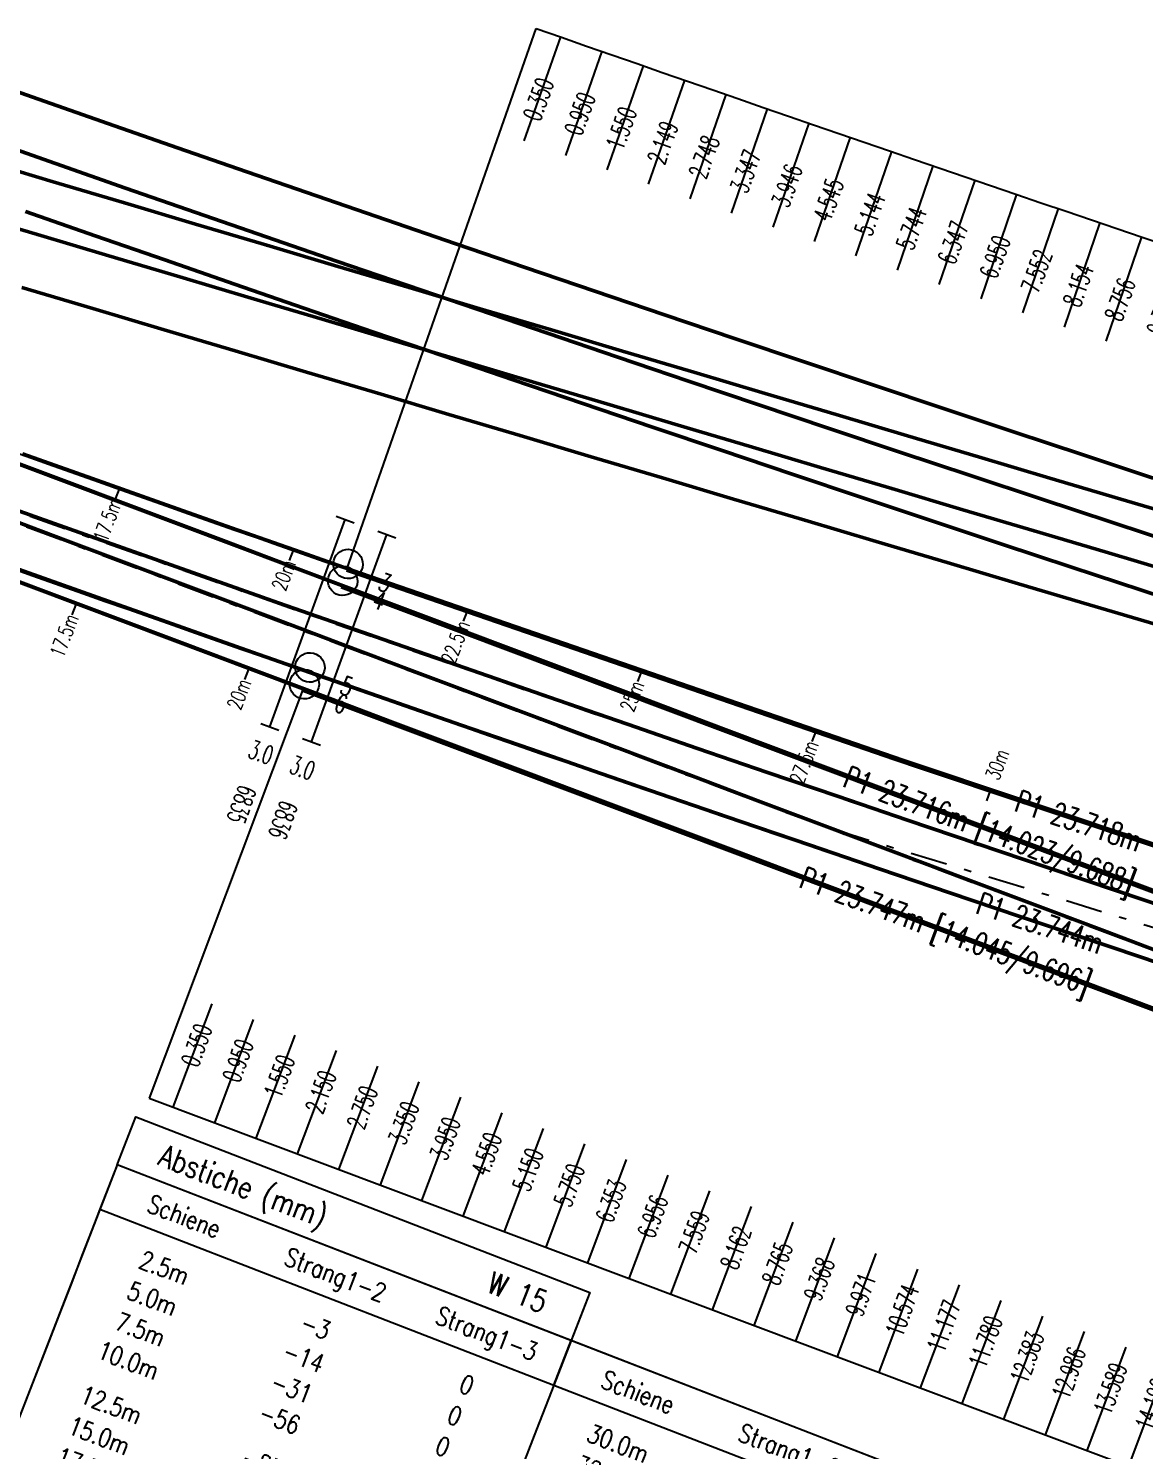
# Model space of a CAD drawing. Header units: millimetres. Extents: x 2688706 to 2690835, y 1254387 to 1255241.
# Drawn here: x 2689237.58 to 2689252.71, y 1254925.65 to 1254944.93 of the extents above; entities that cross this region are included whole.
import ezdxf
from ezdxf.enums import TextEntityAlignment as Align

# ---------------------------------------------------------------- set-up
doc = ezdxf.new("R2010")
doc.units = ezdxf.units.MM
doc.linetypes.add('STRICHLINIE', pattern=[0.75, 0.5, -0.25])
doc.linetypes.add('STRICHPUNKT', pattern=[1, 0.5, -0.25, 0, -0.25])
for name, color, linetype in [('A-HS-0015-_____', 1, 'STRICHPUNKT'), ('A-N1-0015-_____', 1, 'STRICHPUNKT'), ('A-SP-0015-_____', 1, 'STRICHPUNKT'), ('BS-TR-B-Gleisstrang-LinieGeometrie', 7, 'Continuous'), ('BS-TR-N-Gleisstrang-LinieGeometrie', 7, 'Continuous'), ('D-TB-0015-_____', 7, 'Continuous'), ('L-HS-0015-_____', 4, 'Continuous'), ('L-N1-0015-_____', 3, 'Continuous'), ('L-ST-0015-_____', 7, 'Continuous'), ('S-OF-0015-_____', 7, 'STRICHLINIE'), ('S-ON-0015-_____', 7, 'Continuous'), ('T-DD-0015-_____', 7, 'Continuous'), ('T-MK-0015-_____', 1, 'Continuous'), ('T-SS-0015-_____', 7, 'Continuous'), ('T-ST', 7, 'Continuous')]:
    doc.layers.add(name, color=color, linetype=linetype)
doc.layers.add('T-LL-0015-_____', color=2, linetype='Continuous', lineweight=0)
doc.layers.get('S-OF-0015-_____').off()
doc.styles.add('R6', font='simplex.shx', dxfattribs={"width": 0.6})
doc.styles.add('R7', font='simplex.shx', dxfattribs={"width": 0.7})
doc.styles.add('R8', font='simplex.shx', dxfattribs={"width": 0.8})
doc.styles.get("Standard").update_dxf_attribs({"font": 'arial.ttf'})

# ---------------------------------------------------------------- blocks, each defined once
blk = doc.blocks.new('WeiVlpSchwelleR')
at = {"color": 7}
for p, q in [((-0.4999999999999886, -0.1300000000000048), (-0.4999999999999886, 0.1299999999999719)), ((0.5000000000000153, -0.1300000000000075), (0.5000000000000082, 0.1299999999999692))]:
    blk.add_line(p, q, dxfattribs=at)
at = {"color": 0, "linetype": 'ByBlock', "lineweight": -2}
blk.add_line((0.5000000000000118, -1.201402631621339e-14), (-0.4999999999999868, 4.853087807381139e-15), dxfattribs=at)
at = {"style": 'R6', "width": 0.6}
blk.add_attdef('LAENGE', text='', height=0.25, rotation=90, dxfattribs=at).set_placement((1.229737067022978, 0.007106245459260857, 6e-06), align=Align.MIDDLE)
at = {"style": 'R6', "width": 0.6, "flags": 1}
for tag, p in [('WVP-SKML', (-3, -5.426215032855453e-14, 2e-06)), ('WVP-SKMR', (5, -5.426215032855453e-14, 2e-06))]:
    blk.add_attdef(tag, text='', height=0.25, rotation=180, dxfattribs=at).set_placement(p, align=Align.MIDDLE_CENTER)
for tag, rotation, p in [('VERKLINKS', 180, (-0.8611075787620777, -8.73603956063954e-05, 2e-06)), ('VERKRECHTS', 179.9999999999973, (0.8750000000000082, -5.459328261269093e-14, 2e-06))]:
    blk.add_attdef(tag, text='', height=0.25, rotation=rotation, dxfattribs=at).set_placement(p, align=Align.MIDDLE)
at = {"color": 1, "extrusion": (-1, 1.836970198721029e-16, 1.224646799147353e-16), "style": 'R6', "width": 0.6, "flags": 8}
blk.add_attdef('WVP-ANL', text='', height=0.25, rotation=270, dxfattribs=at).set_placement((1.829950611378862e-14, -6.12323399573665e-17, 0.4999999999999904), align=Align.MIDDLE)
at = {"style": 'R6', "width": 0.6, "flags": 1}
blk.add_attdef('VERSCHIEBUNG', text='', height=0.25, rotation=179.9999999999999, dxfattribs=at).set_placement((1.75503510535756, -5.395683899678261e-14, 2.000000000057511e-06), align=Align.MIDDLE_LEFT)
at = {"color": 1, "extrusion": (1, -1.83697019872103e-16, 3.374459510989179e-32), "style": 'R6', "width": 0.6, "flags": 8}
blk.add_attdef('WVP-ANR', text='', height=0.25, rotation=270, dxfattribs=at).set_placement((-1.90594986648479e-14, -7.137320858570557e-15, 0.5000000000000118), align=Align.MIDDLE)
at = {"style": 'R6', "width": 0.6}
blk.add_attdef('BEZEICHNUNG', text='', height=0.25, rotation=180, dxfattribs=at).set_placement((3.371428571428583, -5.426215032855453e-14, 2.000000000057511e-06), align=Align.MIDDLE_LEFT)
blk = doc.blocks.new('WeiVlpAbstMarkeL')
blk.add_line((0, 0), (-0.1500000000000004, -1.110223024625157e-16))
at = {"style": 'R7', "width": 0.7}
blk.add_attdef('ATTR', text='', height=0.2, dxfattribs=at).set_placement((-0.1500000000000004, -1.110223024625157e-16), align=Align.MIDDLE_RIGHT)
blk = doc.blocks.new('WeiVlpPfHoeTitel')
blk.add_lwpolyline([(-4.28612223837832e-17, -0.7), (0, 0), (6.6, 0), (6.6, -0.7)])
at = {"style": 'R8', "width": 0.8}
blk.add_attdef('ATTR1', (0.5, -0.5), '', height=0.3, dxfattribs=at)
blk.add_attdef('ATTR2', text='', height=0.3, dxfattribs=at).set_placement((6.1, -0.5000000000000011), align=Align.RIGHT)
blk = doc.blocks.new('WeiVlpAbstSub')
blk.add_lwpolyline([(6.6, 1.110223024625157e-16), (-3.979970649922726e-17, 1.110223024625157e-16), (-3.979970649922726e-17, -0.6499999999999999), (6.6, -0.6499999999999999)], close=True)
at = {"style": 'R8', "width": 0.8}
for tag, p in [('ATTR1', (1.1, -0.45)), ('ATTR2', (3.3, -0.45)), ('ATTR3', (5.5, -0.45))]:
    blk.add_attdef(tag, text='', height=0.25, dxfattribs=at).set_placement(p, align=Align.CENTER)
blk = doc.blocks.new('WeiVlpAbstLeer')
for points in [[(0, 0), (0, -0.2)], [(6.6, 1.110223024625157e-16), (6.6, -0.1999999999999999)]]:
    blk.add_lwpolyline(points)
blk.add_attdef('ATTR1', text='', height=0.1).set_placement((1.1, -0.15), align=Align.CENTER)
blk = doc.blocks.new('WeiVlpAbstZeile')
for points in [[(0, 0), (0, -0.45)], [(6.6, 1.110223024625157e-16), (6.6, -0.4499999999999999)]]:
    blk.add_lwpolyline(points)
at = {"style": 'R8', "width": 0.8}
for tag, p in [('ATTR1', (1.1, -0.35)), ('ATTR2', (3.3, -0.35)), ('ATTR3', (5.5, -0.35))]:
    blk.add_attdef(tag, text='', height=0.25, dxfattribs=at).set_placement(p, align=Align.CENTER)
blk = doc.blocks.new('st_Norm_a')
at = {"color": 0, "linetype": 'ByBlock', "lineweight": -2}
blk.add_circle((0, 0, 1), 0.2, dxfattribs=at)
at = {"layer": 'T-ST', "color": 0, "linetype": 'ByBlock', "lineweight": -2, "style": 'R7', "width": 0.7}
blk.add_attdef('WVP-STNR', text='', height=0.25, dxfattribs=at).set_placement((0.55, 0), align=Align.MIDDLE)
blk = doc.blocks.new('Weiche-15')
at = {"layer": 'A-HS-0015-_____', "flags": 128}
blk.add_lwpolyline([(363.71917, 8.97565, 0.01560596673952086), (419.83895, 11.29781)], format="xyb", dxfattribs=at)
at = {"layer": 'A-N1-0015-_____', "flags": 128}
blk.add_lwpolyline([(363.71917, 8.97565), (419.91145, 9.54578)], dxfattribs=at)
at = {"layer": 'A-SP-0015-_____', "flags": 128}
blk.add_lwpolyline([(419.83895, 11.29781), (391.81536, 9.25952), (419.91145, 9.54578)], dxfattribs=at)
at = {"layer": 'D-TB-0015-_____', "flags": 128}
blk.add_lwpolyline([(384.5, 1.497903599553569), (384.5, -5.352096400446432), (404.3000000000001, -5.352096400446432), (404.3000000000001, 1.497903599553569)], close=True, dxfattribs=at)
at = {"layer": 'L-HS-0015-_____', "lineweight": 70, "const_width": 0.07, "flags": 128}
blk.add_lwpolyline([(384.4782108594515, 10.17622016284655, 0.006596177779776079), (408.1780549742923, 11.27756294934822, 0.006596177779776079)], format="xyb", dxfattribs=at)
at = {"layer": 'L-HS-0015-_____', "flags": 128}
for points in [[(363.7115608967246, 9.725611400038247, 0.005774876275537179), (384.4782108594515, 10.17622016284655, 0.005774876275537179)], [(384.5046722119044, 8.676271197189786, 0.006592517493777799), (408.2309136459506, 9.778048667010362, 0.006592517493777799)], [(363.7267791032755, 8.2256885999617, 0.005768378771686435), (384.5046722119044, 8.676271197189786, 0.005768378771686435)]]:
    blk.add_lwpolyline(points, format="xyb", dxfattribs=at)
at = {"layer": 'L-N1-0015-_____', "lineweight": 70, "const_width": 0.07, "flags": 128}
for points in [[(384.4932508066586, 9.936463582372749), (408.2164423991112, 10.17716040447367)], [(384.515709145988, 8.436614241086318), (408.2696587435469, 8.677623135618738)]]:
    blk.add_lwpolyline(points, dxfattribs=at)
at = {"layer": 'L-N1-0015-_____', "flags": 128}
for points in [[(363.7115608499045, 9.725611399563219), (384.4932508066586, 9.936463582372749)], [(363.7267791500956, 8.225688600436781), (384.515709145988, 8.436614241086318)]]:
    blk.add_lwpolyline(points, dxfattribs=at)
at = {"layer": 'T-MK-0015-_____'}
for p, q in [((389.3152641576913, 18.14977931230616), (389.3736972302302, 16.65091788574476)), ((389.909607535009, 18.1731483575089), (389.9690406735247, 16.67432625263916)), ((390.5069067717748, 18.19703378249872), (390.5673449499148, 16.69825186820195)), ((391.1041898575961, 18.22131972822453), (391.1656330481841, 16.72257867843295)), ((391.7004660503468, 18.24596491302536), (391.7629125591444, 16.74726533220905)), ((392.2967256107676, 18.27100926931411), (392.3601754097884, 16.77235182913499)), ((392.892968271637, 18.29645278586693), (392.9574213324451, 16.79783815796806)), ((384.4782108594515, 10.17622016284655), (384.2191548559298, 17.96570395103799)), ((384.5659274365931, 17.97730417687004), (384.6163690849011, 16.4781525367362)), ((385.1603869509469, 17.99750438056918), (385.2118288606484, 16.49838673010733)), ((385.75483285488, 18.01810121848475), (385.8072750030738, 16.51901822508751)), ((386.3482741801055, 18.03905936254539), (386.401714876447, 16.54001163416095)), ((386.941701413166, 18.06041280137809), (386.9961406339432, 16.56140100314528)), ((387.5351142907533, 18.08216152550828), (387.5905520118112, 16.58318632254997)), ((388.1285125495658, 18.10430552528597), (388.1849487463062, 16.6053675827088)), ((388.7218959263079, 18.12684479088556), (388.7793305736897, 16.62794477377964)), ((384.515709145988, 8.436614241086318), (384.5759345475647, 2.50077043614538)), ((389.7257057442974, 2.553020301293994), (389.7104874441062, 4.052943100420434)), ((390.3256793955811, 2.559107667348662), (390.3104610953899, 4.059030466475101)), ((390.9286528924632, 2.565225470003713), (390.913434592272, 4.065148269130152)), ((391.5316263893451, 2.571343272658763), (391.5164080891539, 4.071266071785201)), ((392.1345998862271, 2.577461075313813), (392.119381586036, 4.077383874440253)), ((392.737573383109, 2.583578877968863), (392.7223550829178, 4.083501677095302)), ((393.3405468799911, 2.589696680623914), (393.3253285797999, 4.089619479750352)), ((393.943520376873, 2.595814483278964), (393.9283020766819, 4.095737282405403)), ((394.546493873755, 2.601932285934013), (394.5312755735638, 4.101855085060452)), ((395.149467370637, 2.608050088589065), (395.1342490704458, 4.107972887715503)), ((395.7524408675189, 2.614167891244114), (395.7372225673278, 4.114090690370553)), ((396.3554143644009, 2.620285693899164), (396.3401960642097, 4.120208493025603)), ((396.9583878612829, 2.626403496554214), (396.9431695610917, 4.126326295680654)), ((397.5613613581649, 2.632521299209265), (397.5461430579737, 4.132444098335704)), ((398.1643348550469, 2.638639101864315), (398.1491165548557, 4.138561900990754)), ((398.7673083519288, 2.644756904519365), (398.7520900517376, 4.144679703645804)), ((384.9259165340276, 2.504321372856652), (384.9106982338364, 4.004244171983091)), ((385.5258901853113, 2.51040873891132), (385.5106718851201, 4.010331538037759)), ((386.125863836595, 2.516496104965987), (386.1106455364038, 4.016418904092426)), ((386.7258374878788, 2.522583471020655), (386.7106191876876, 4.022506270147094)), ((387.3258111391625, 2.528670837075323), (387.3105928389713, 4.028593636201762)), ((387.9257847904462, 2.534758203129991), (387.910566490255, 4.03468100225643)), ((388.5257584417299, 2.540845569184659), (388.5105401415387, 4.040768368311097)), ((389.1257320930136, 2.546932935239326), (389.1105137928224, 4.046855734365765))]:
    blk.add_line(p, q, dxfattribs=at)
at = {"layer": 'T-MK-0015-_____', "flags": 128}
blk.add_lwpolyline([(384.2191548559298, 17.96570395103799, 0.006498870304408177), (407.3672387725297, 19.03689172693683, 0.006498870304408177)], format="xyb", dxfattribs=at)
blk.add_lwpolyline([(384.5759345475647, 2.50077043614538), (407.9799021586608, 2.738228393966529)], dxfattribs=at)
at = {"layer": 'D-TB-0015-_____'}
for name, p, values in [('WeiVlpPfHoeTitel', (384.5, 2.19790359955357), {'ATTR1': 'Abstiche (mm)', 'ATTR2': 'W 15'}), ('WeiVlpAbstSub', (384.5, 1.497903599553569), {'ATTR1': 'Schiene', 'ATTR2': 'Strang1-2', 'ATTR3': 'Strang1-3'}), ('WeiVlpAbstSub', (391.1, 1.497903599553569), {'ATTR1': 'Schiene', 'ATTR2': 'Strang1-2', 'ATTR3': 'Strang1-3'}), ('WeiVlpAbstZeile', (384.5, 0.6479035995535698), {'ATTR1': '2.5m', 'ATTR2': '-3', 'ATTR3': '0'}), ('WeiVlpAbstZeile', (391.1, 0.6479035995535689), {'ATTR1': '30.0m', 'ATTR2': '-500'}), ('WeiVlpAbstZeile', (384.5, 0.1979035995535696), {'ATTR1': '5.0m', 'ATTR2': '-14', 'ATTR3': '0'}), ('WeiVlpAbstZeile', (391.1, 0.1979035995535696), {'ATTR1': '32.5m', 'ATTR2': '-587'}), ('WeiVlpAbstZeile', (384.5, -0.2520964004464306), {'ATTR1': '7.5m', 'ATTR2': '-31', 'ATTR3': '0'}), ('WeiVlpAbstZeile', (384.5, -0.7020964004464307), {'ATTR1': '10.0m', 'ATTR2': '-56', 'ATTR3': '0'}), ('WeiVlpAbstZeile', (384.5, -1.352096400446431), {'ATTR1': '12.5m', 'ATTR2': '-87', 'ATTR3': '0'}), ('WeiVlpAbstZeile', (384.5, -1.80209640044643), {'ATTR1': '15.0m', 'ATTR2': '-125', 'ATTR3': '0'}), ('WeiVlpAbstZeile', (384.5, -2.252096400446431), {'ATTR1': '17.5m', 'ATTR2': '-170', 'ATTR3': '0'})]:
    blk.add_blockref(name, p, dxfattribs=at).add_auto_attribs(values)
for p in [(384.5, 0.84790359955357), (384.5, -1.152096400446432)]:
    blk.add_blockref('WeiVlpAbstLeer', p, dxfattribs=at)
at = {"layer": 'L-ST-0015-_____', "color": 7}
for p, rotation, values in [((384.4782108594515, 10.17622016284656), 1.904792082896746, {'WVP-STNR': '3'}), ((384.4932508066586, 9.936463582372749), 0.5813062209894669, {'WVP-STNR': '4'}), ((384.5046722119044, 8.676271197189863), 1.903303014308253, {'WVP-STNR': '5'}), ((384.515709145988, 8.436614241086318), 0.581306220989464, {'WVP-STNR': '6'})]:
    blk.add_blockref('st_Norm_a', p, dxfattribs=dict(at, rotation=rotation)).add_auto_attribs(values)
at = {"layer": 'S-OF-0015-_____'}
ref = blk.add_blockref('WeiVlpSchwelleR', (395.0606803813803, 9.566584111750547), dxfattribs=dict(at, xscale=3.2, rotation=271.5997348353019))
ref.add_attrib('WVP-SKML', '10.562', dxfattribs={"layer": 'T-MK-0015-_____', "height": 0.25, "rotation": 91.59973483530197, "style": 'R6', "width": 0.6}).set_placement((394.7220697874704, 17.47608888535024), align=Align.MIDDLE_CENTER)
ref.add_attrib('WVP-SKMR', '10.574', dxfattribs={"layer": 'T-MK-0015-_____', "height": 0.25, "rotation": 91.59973483530197, "style": 'R6', "width": 0.6}).set_placement((395.1403363905223, 3.508003768064928), align=Align.MIDDLE_CENTER)
ref = blk.add_blockref('WeiVlpSchwelleR', (395.6628594219491, 9.583281236306284), dxfattribs=dict(at, xscale=3.199999999999999, rotation=271.6273828150442))
ref.add_attrib('WVP-SKML', '11.164', dxfattribs={"layer": 'T-MK-0015-_____', "height": 0.25, "rotation": 91.62738281504419, "style": 'R6', "width": 0.6}).set_placement((395.3188440642002, 17.50315622633636), align=Align.MIDDLE_CENTER)
ref.add_attrib('WVP-SKMR', '11.177', dxfattribs={"layer": 'T-MK-0015-_____', "height": 0.25, "rotation": 91.62738281504419, "style": 'R6', "width": 0.6}).set_placement((395.7433098874042, 3.514121570719977), align=Align.MIDDLE_CENTER)
ref = blk.add_blockref('WeiVlpSchwelleR', (396.2650292650318, 9.600179656217135), dxfattribs=dict(at, xscale=3.2, rotation=271.6546551536871))
ref.add_attrib('WVP-SKML', '11.766', dxfattribs={"layer": 'T-MK-0015-_____', "height": 0.25, "rotation": 91.65465515368707, "style": 'R6', "width": 0.6}).set_placement((395.9156000869764, 17.53062307170972), align=Align.MIDDLE_CENTER)
ref.add_attrib('WVP-SKMR', '11.780', dxfattribs={"layer": 'T-MK-0015-_____', "height": 0.25, "rotation": 91.65465515368707, "style": 'R6', "width": 0.6}).set_placement((396.3462833842862, 3.520239373375028), align=Align.MIDDLE_CENTER)
ref = blk.add_blockref('WeiVlpSchwelleR', (396.8671897758729, 9.61727936528074), dxfattribs=dict(at, xscale=3.4, rotation=271.68155507333))
ref.add_attrib('WVP-SKML', '12.368', dxfattribs={"layer": 'T-MK-0015-_____', "height": 0.25, "rotation": 91.68155507332996, "style": 'R6', "width": 0.6}).set_placement((396.5123375883541, 17.55848940916101), align=Align.MIDDLE_CENTER)
ref.add_attrib('WVP-SKMR', '12.383', dxfattribs={"layer": 'T-MK-0015-_____', "height": 0.25, "rotation": 91.68155507332996, "style": 'R6', "width": 0.6}).set_placement((396.9492568811682, 3.526357176030078), align=Align.MIDDLE_CENTER)
ref = blk.add_blockref('WeiVlpSchwelleR', (397.4693408197222, 9.634580357204648), dxfattribs=dict(at, xscale=3.4, rotation=271.7080860869992))
ref.add_attrib('WVP-SKML', '12.970', dxfattribs={"layer": 'T-MK-0015-_____', "height": 0.25, "rotation": 91.70808608699917, "style": 'R6', "width": 0.6}).set_placement((397.1090563008992, 17.58675522620149), align=Align.MIDDLE_CENTER)
ref.add_attrib('WVP-SKMR', '12.986', dxfattribs={"layer": 'T-MK-0015-_____', "height": 0.25, "rotation": 91.70808608699917, "style": 'R6', "width": 0.6}).set_placement((397.5522303780502, 3.532474978685128), align=Align.MIDDLE_CENTER)
ref = blk.add_blockref('WeiVlpSchwelleR', (390.2419339045776, 9.440214839398386), dxfattribs=dict(at, xscale=3, rotation=271.4253422914867))
ref.add_attrib('WVP-SKML', '5.744', dxfattribs={"layer": 'T-MK-0015-_____', "height": 0.25, "rotation": 91.42534229148673, "style": 'R6', "width": 0.6}).set_placement((389.9452674181184, 17.27385509458706), align=Align.MIDDLE_CENTER)
ref.add_attrib('WVP-SKMR', '5.750', dxfattribs={"layer": 'T-MK-0015-_____', "height": 0.25, "rotation": 91.42534229148673, "style": 'R6', "width": 0.6}).set_placement((390.3165484154664, 3.459061346824526), align=Align.MIDDLE_CENTER)
ref = blk.add_blockref('WeiVlpSchwelleR', (390.8446812941031, 9.455320865520404), dxfattribs=dict(at, xscale=3.2, rotation=271.4254900213637))
ref.add_attrib('WVP-SKML', '6.347', dxfattribs={"layer": 'T-MK-0015-_____', "height": 0.25, "rotation": 91.42549002136361, "style": 'R6', "width": 0.6}).set_placement((390.5431696786588, 17.29776463392066), align=Align.MIDDLE_CENTER)
ref.add_attrib('WVP-SKMR', '6.353', dxfattribs={"layer": 'T-MK-0015-_____', "height": 0.25, "rotation": 91.42549002136361, "style": 'R6', "width": 0.6}).set_placement((390.9195219123484, 3.465179149479576), align=Align.MIDDLE_CENTER)
ref = blk.add_blockref('WeiVlpSchwelleR', (391.4474205375543, 9.470628902839383), dxfattribs=dict(at, xscale=3.2, rotation=271.4258203415529))
ref.add_attrib('WVP-SKML', '6.950', dxfattribs={"layer": 'T-MK-0015-_____', "height": 0.25, "rotation": 91.42582034155298, "style": 'R6', "width": 0.6}).set_placement((391.1410557719489, 17.32207509834958), align=Align.MIDDLE_CENTER)
ref.add_attrib('WVP-SKMR', '6.956', dxfattribs={"layer": 'T-MK-0015-_____', "height": 0.25, "rotation": 91.42582034155298, "style": 'R6', "width": 0.6}).set_placement((391.5224954092304, 3.471296952134626), align=Align.MIDDLE_CENTER)
ref = blk.add_blockref('WeiVlpSchwelleR', (392.0496519329567, 9.486118130066764), dxfattribs=dict(at, xscale=3.2, rotation=271.4557707182494))
ref.add_attrib('WVP-SKML', '7.552', dxfattribs={"layer": 'T-MK-0015-_____', "height": 0.25, "rotation": 91.45577071824943, "style": 'R6', "width": 0.6}).set_placement((391.7379339556253, 17.34674516453557), align=Align.MIDDLE_CENTER)
ref.add_attrib('WVP-SKMR', '7.559', dxfattribs={"layer": 'T-MK-0015-_____', "height": 0.25, "rotation": 91.45577071824943, "style": 'R6', "width": 0.6}).set_placement((392.1254689061124, 3.477414754789677), align=Align.MIDDLE_CENTER)
ref = blk.add_blockref('WeiVlpSchwelleR', (392.6518749394879, 9.50180868796886), dxfattribs=dict(at, xscale=3.2, rotation=271.4853334897714))
ref.add_attrib('WVP-SKML', '8.154', dxfattribs={"layer": 'T-MK-0015-_____', "height": 0.25, "rotation": 91.48533348977143, "style": 'R6', "width": 0.6}).set_placement((392.3347954901801, 17.37181480520664), align=Align.MIDDLE_CENTER)
ref.add_attrib('WVP-SKMR', '8.162', dxfattribs={"layer": 'T-MK-0015-_____', "height": 0.25, "rotation": 91.48533348977143, "style": 'R6', "width": 0.6}).set_placement((392.7284424029943, 3.483532557444726), align=Align.MIDDLE_CENTER)
ref = blk.add_blockref('WeiVlpSchwelleR', (393.254089422369, 9.517700570884688), dxfattribs=dict(at, xscale=3.2, rotation=271.5145096575572))
ref.add_attrib('WVP-SKML', '8.756', dxfattribs={"layer": 'T-MK-0015-_____', "height": 0.25, "rotation": 91.51450965755718, "style": 'R6', "width": 0.6}).set_placement((392.9316401081218, 17.39728400912761), align=Align.MIDDLE_CENTER)
ref.add_attrib('WVP-SKMR', '8.765', dxfattribs={"layer": 'T-MK-0015-_____', "height": 0.25, "rotation": 91.51450965755718, "style": 'R6', "width": 0.6}).set_placement((393.3314158998763, 3.489650360099777), align=Align.MIDDLE_CENTER)
ref = blk.add_blockref('WeiVlpSchwelleR', (393.856295246825, 9.533793773062946), dxfattribs=dict(at, xscale=3.200000000000001, rotation=271.5433006512841))
ref.add_attrib('WVP-SKML', '9.358', dxfattribs={"layer": 'T-MK-0015-_____', "height": 0.25, "rotation": 91.54330065128408, "style": 'R6', "width": 0.6}).set_placement((393.528467541967, 17.42315276488381), align=Align.MIDDLE_CENTER)
ref.add_attrib('WVP-SKMR', '9.368', dxfattribs={"layer": 'T-MK-0015-_____', "height": 0.25, "rotation": 91.54330065128408, "style": 'R6', "width": 0.6}).set_placement((393.9343893967583, 3.495768162754827), align=Align.MIDDLE_CENTER)
ref = blk.add_blockref('WeiVlpSchwelleR', (394.4584922780845, 9.550088288662122), dxfattribs=dict(at, xscale=3.2, rotation=271.571708305315))
ref.add_attrib('WVP-SKML', '9.960', dxfattribs={"layer": 'T-MK-0015-_____', "height": 0.25, "rotation": 91.57170830531496, "style": 'R6', "width": 0.6}).set_placement((394.1252775242392, 17.44942106088229), align=Align.MIDDLE_CENTER)
ref.add_attrib('WVP-SKMR', '9.971', dxfattribs={"layer": 'T-MK-0015-_____', "height": 0.25, "rotation": 91.57170830531496, "style": 'R6', "width": 0.6}).set_placement((394.5373628936402, 3.501885965409877), align=Align.MIDDLE_CENTER)
ref = blk.add_blockref('WeiVlpSchwelleR', (385.446668353461, 9.327275579917252), dxfattribs=dict(at, xscale=3, rotation=271.2352079469447))
ref.add_attrib('WVP-SKML', '0.950', dxfattribs={"layer": 'T-MK-0015-_____', "height": 0.25, "rotation": 91.23520794694468, "style": 'R6', "width": 0.6}).set_placement((385.1912520967678, 17.09803379029207), align=Align.MIDDLE_CENTER)
ref.add_attrib('WVP-SKMR', '0.950', dxfattribs={"layer": 'T-MK-0015-_____', "height": 0.25, "rotation": 91.23520794694468, "style": 'R6', "width": 0.6}).set_placement((385.5167592051966, 3.410362418387183), align=Align.MIDDLE_CENTER)
ref = blk.add_blockref('WeiVlpSchwelleR', (386.0464766807652, 9.340707718534048), dxfattribs=dict(at, xscale=3, rotation=271.2356564703552))
ref.add_attrib('WVP-SKML', '1.550', dxfattribs={"layer": 'T-MK-0015-_____', "height": 0.25, "rotation": 91.23565647035517, "style": 'R6', "width": 0.6}).set_placement((385.7862981437963, 17.11865142244641), align=Align.MIDDLE_CENTER)
ref.add_attrib('WVP-SKMR', '1.550', dxfattribs={"layer": 'T-MK-0015-_____', "height": 0.25, "rotation": 91.23565647035517, "style": 'R6', "width": 0.6}).set_placement((386.1167328564803, 3.41644978444185), align=Align.MIDDLE_CENTER)
ref = blk.add_blockref('WeiVlpSchwelleR', (386.645778327319, 9.35432208963025), dxfattribs=dict(at, xscale=3, rotation=271.2682349151404))
ref.add_attrib('WVP-SKML', '2.149', dxfattribs={"layer": 'T-MK-0015-_____', "height": 0.25, "rotation": 91.2682349151404, "style": 'R6', "width": 0.6}).set_placement((386.3803385979104, 17.13963072551473), align=Align.MIDDLE_CENTER)
ref.add_attrib('WVP-SKMR', '2.150', dxfattribs={"layer": 'T-MK-0015-_____', "height": 0.25, "rotation": 91.2682349151404, "style": 'R6', "width": 0.6}).set_placement((386.7167065077641, 3.422537150496519), align=Align.MIDDLE_CENTER)
ref = blk.add_blockref('WeiVlpSchwelleR', (387.2450728661881, 9.368135836096751), dxfattribs=dict(at, xscale=3, rotation=271.3004333453807))
ref.add_attrib('WVP-SKML', '2.748', dxfattribs={"layer": 'T-MK-0015-_____', "height": 0.25, "rotation": 91.30043334538075, "style": 'R6', "width": 0.6}).set_placement((386.9743649456323, 17.1610057224384), align=Align.MIDDLE_CENTER)
ref.add_attrib('WVP-SKMR', '2.750', dxfattribs={"layer": 'T-MK-0015-_____', "height": 0.25, "rotation": 91.30043334538075, "style": 'R6', "width": 0.6}).set_placement((387.3166801590478, 3.428624516551187), align=Align.MIDDLE_CENTER)
ref = blk.add_blockref('WeiVlpSchwelleR', (387.8443601645674, 9.38214895315467), dxfattribs=dict(at, xscale=3, rotation=271.3322486347739))
ref.add_attrib('WVP-SKML', '3.347', dxfattribs={"layer": 'T-MK-0015-_____', "height": 0.25, "rotation": 91.33224863477385, "style": 'R6', "width": 0.6}).set_placement((387.5683769233881, 17.18277640373329), align=Align.MIDDLE_CENTER)
ref.add_attrib('WVP-SKMR', '3.350', dxfattribs={"layer": 'T-MK-0015-_____', "height": 0.25, "rotation": 91.33224863477385, "style": 'R6', "width": 0.6}).set_placement((387.9166538103315, 3.434711882605854), align=Align.MIDDLE_CENTER)
ref = blk.add_blockref('WeiVlpSchwelleR', (388.443640089655, 9.396361435936903), dxfattribs=dict(at, xscale=2.999999999999999, rotation=271.3636782629873))
ref.add_attrib('WVP-SKML', '3.946', dxfattribs={"layer": 'T-MK-0015-_____', "height": 0.25, "rotation": 91.36367826298728, "style": 'R6', "width": 0.6}).set_placement((388.16237426761, 17.20494275973967), align=Align.MIDDLE_CENTER)
ref.add_attrib('WVP-SKMR', '3.950', dxfattribs={"layer": 'T-MK-0015-_____', "height": 0.25, "rotation": 91.36367826298728, "style": 'R6', "width": 0.6}).set_placement((388.5166274616152, 3.440799248660522), align=Align.MIDDLE_CENTER)
ref = blk.add_blockref('WeiVlpSchwelleR', (389.0429125086523, 9.410773279487668), dxfattribs=dict(at, xscale=3, rotation=271.394720295153))
ref.add_attrib('WVP-SKML', '4.545', dxfattribs={"layer": 'T-MK-0015-_____', "height": 0.25, "rotation": 91.39472029515305, "style": 'R6', "width": 0.6}).set_placement((388.756356714737, 17.227504780622), align=Align.MIDDLE_CENTER)
ref.add_attrib('WVP-SKMR', '4.550', dxfattribs={"layer": 'T-MK-0015-_____', "height": 0.25, "rotation": 91.39472029515305, "style": 'R6', "width": 0.6}).set_placement((389.1166011128989, 3.446886614715189), align=Align.MIDDLE_CENTER)
ref = blk.add_blockref('WeiVlpSchwelleR', (389.6421772887641, 9.425384478762911), dxfattribs=dict(at, xscale=3, rotation=271.4253733605461))
ref.add_attrib('WVP-SKML', '5.144', dxfattribs={"layer": 'T-MK-0015-_____', "height": 0.25, "rotation": 91.42537336054613, "style": 'R6', "width": 0.6}).set_placement((389.3503240012146, 17.25046245636932), align=Align.MIDDLE_CENTER)
ref.add_attrib('WVP-SKMR', '5.150', dxfattribs={"layer": 'T-MK-0015-_____', "height": 0.25, "rotation": 91.42537336054613, "style": 'R6', "width": 0.6}).set_placement((389.7165747641827, 3.452973980769857), align=Align.MIDDLE_CENTER)
at = {"layer": 'S-ON-0015-_____'}
ref = blk.add_blockref('WeiVlpSchwelleR', (398.0719816778036, 9.652106785242749), dxfattribs=dict(at, xscale=3.400000000000001, rotation=271.7076838089025))
ref.add_attrib('BEZEICHNUNG', '6858', dxfattribs={"layer": 'T-SS-0015-_____', "height": 0.25, "rotation": 271.7076838089025, "style": 'R6', "width": 0.6}).set_placement((398.1488055726952, 7.075293985353015), align=Align.MIDDLE_LEFT)
ref.add_attrib('WVP-SKML', '13.573', dxfattribs={"layer": 'T-MK-0015-_____', "height": 0.25, "rotation": 91.70768380890246, "style": 'R6', "width": 0.6}).set_placement((397.7067471319248, 17.61546845901388), align=Align.MIDDLE_CENTER)
ref.add_attrib('WVP-SKMR', '13.589', dxfattribs={"layer": 'T-MK-0015-_____', "height": 0.25, "rotation": 91.70768380890246, "style": 'R6', "width": 0.6}).set_placement((398.1552038749322, 3.538592781340179), align=Align.MIDDLE_CENTER)
ref = blk.add_blockref('WeiVlpSchwelleR', (398.6746127668054, 9.669835152497729), dxfattribs=dict(at, xscale=3.4, rotation=271.7074870382814))
ref.add_attrib('BEZEICHNUNG', '6859', dxfattribs={"layer": 'T-SS-0015-_____', "height": 0.25, "rotation": 271.7074870382814, "style": 'R6', "width": 0.6}).set_placement((398.7517739224286, 7.081411583891742), align=Align.MIDDLE_LEFT)
ref.add_attrib('WVP-SKML', '14.176', dxfattribs={"layer": 'T-MK-0015-_____', "height": 0.25, "rotation": 91.70748703828141, "style": 'R6', "width": 0.6}).set_placement((398.3044185745736, 17.64458247406538), align=Align.MIDDLE_CENTER)
ref.add_attrib('WVP-SKMR', '14.192', dxfattribs={"layer": 'T-MK-0015-_____', "height": 0.25, "rotation": 91.70748703828141, "style": 'R6', "width": 0.6}).set_placement((398.7581773718141, 3.544710583995228), align=Align.MIDDLE_CENTER)
ref = blk.add_blockref('WeiVlpSchwelleR', (384.8468531614501, 9.314043492248079), dxfattribs=dict(at, xscale=3, rotation=271.2349191814807))
ref.add_attrib('BEZEICHNUNG', '6836', dxfattribs={"layer": 'T-SS-0015-_____', "height": 0.25, "rotation": 271.2349191814807, "style": 'R6', "width": 0.6}).set_placement((384.8980176861235, 6.940562368435973), align=Align.MIDDLE_LEFT)
ref.add_attrib('LAENGE', '3.0', dxfattribs={"layer": 'T-SS-0015-_____', "height": 0.25, "rotation": 1.234919181480702, "style": 'R6', "oblique": 359.9999999999999, "width": 0.6}).set_placement((384.8931460258708, 7.440583478716041), align=Align.MIDDLE)
ref.add_attrib('WVP-SKML', '0.350', dxfattribs={"layer": 'T-MK-0015-_____', "height": 0.25, "rotation": 91.23491918148072, "style": 'R6', "width": 0.6}).set_placement((384.5961924255779, 17.07781319278973), align=Align.MIDDLE_CENTER)
ref.add_attrib('WVP-SKMR', '0.350', dxfattribs={"layer": 'T-MK-0015-_____', "height": 0.25, "rotation": 91.23491918148072, "style": 'R6', "width": 0.6}).set_placement((384.9167855539129, 3.404275052332515), align=Align.MIDDLE_CENTER)
ref = blk.add_blockref('WeiVlpSchwelleR', (384.2470349302636, 9.301011530086884), dxfattribs=dict(at, xscale=3, rotation=271.2348409278811))
ref.add_attrib('BEZEICHNUNG', '6835', dxfattribs={"layer": 'T-SS-0015-_____', "height": 0.25, "rotation": 271.2348409278811, "style": 'R6', "width": 0.6}).set_placement((384.2980465185927, 6.934474992526665), align=Align.MIDDLE_LEFT)
ref.add_attrib('LAENGE', '3.0', dxfattribs={"layer": 'T-SS-0015-_____', "height": 0.25, "rotation": 1.234840927881086, "style": 'R6', "width": 0.6}).set_placement((384.2931561295005, 7.434495625594631), align=Align.MIDDLE)
at = {"layer": 'T-DD-0015-_____'}
ref = blk.add_blockref('WeiVlpAbstMarkeL', (393.6993406009609, 10.53376567143664), dxfattribs=dict(at, rotation=90.58131))
ref.add_attrib('ATTR', '30m', dxfattribs={"layer": '0', "height": 0.2, "rotation": 90.58131, "style": 'R7', "width": 0.6999999999999998}).set_placement((393.6578616918911, 11.10768400811182), align=Align.MIDDLE_RIGHT)
at = {"layer": 'T-DD-0015-_____', "rotation": 90.58131}
for p, values in [((391.2015583644642, 10.42850469323821), {'ATTR': '27.5m'}), ((386.2051642482782, 10.23881698251444), {'ATTR': '22.5m'}), ((388.7034931444051, 10.33018821030214), {'ATTR': '25m'}), ((381.2077926678497, 10.07691306352456), {'ATTR': '17.5m'}), ((383.7065909856193, 10.15439171608148), {'ATTR': '20m'}), ((381.2259139826045, 8.399735616135736), {'ATTR': '17.5m'}), ((383.7257853144819, 8.425099449787675), {'ATTR': '20m'})]:
    blk.add_blockref('WeiVlpAbstMarkeL', p, dxfattribs=at).add_auto_attribs(values)
at = {"layer": 'T-LL-0015-_____', "style": 'R7', "width": 0.7}
for s, rotation, p in [('P1 23.718m', 2.660647416111375, (394.9678000906175, 10.58088591878459)), ('P1 23.716m [14.023/9.688]', 0.5813062209894659, (393.883665762607, 10.02946024449035)), ('P1 23.744m', 2.658738927883394, (394.9833502252368, 9.09527792690619)), ('P1 23.747m [14.045/9.696]', 0.581306220989465, (393.8235289691333, 8.534649873646885))]:
    blk.add_text(s, height=0.3, rotation=rotation, dxfattribs=at).set_placement(p, align=Align.MIDDLE_CENTER)

msp = doc.modelspace()

# ---------------------------------------------------------------- linework, layer by layer
at = {"layer": 'BS-TR-B-Gleisstrang-LinieGeometrie', "lineweight": 50}
for points in [[(2689236.98982299, 1254943.43580592, 453.956992362327), (2689237.94161714, 1254943.10252029, 453.964082209102), (2689238.89379831, 1254942.77034198, 453.971172055878), (2689239.84636521, 1254942.43927143, 453.9782619026529), (2689240.79931656, 1254942.10930909, 453.985351749429), (2689241.75265106, 1254941.78045541, 453.992441596204), (2689242.70636742, 1254941.45271084, 453.99953144298), (2689243.66046436, 1254941.12607581, 454.006621289755), (2689244.61494059, 1254940.80055076, 454.013711136531), (2689245.5697948, 1254940.47613615, 454.0208009833059), (2689246.52502572, 1254940.1528324, 454.027890830082), (2689247.48063204, 1254939.83063996, 454.034980676857), (2689248.43661248, 1254939.50955926, 454.042070523633), (2689249.39296573, 1254939.18959074, 454.049160370408), (2689250.34969052, 1254938.87073482, 454.056250217184), (2689251.30678554, 1254938.55299195, 454.0633400639589), (2689252.2642495, 1254938.23636254, 454.070429910734), (2689253.2220811, 1254937.92084703, 454.07751975751)], [(2689253.14454225, 1254937.5474692, 454.108307424861), (2689252.17909539, 1254937.83409551, 454.103621797418), (2689251.21366075, 1254938.12076293, 454.099026528513), (2689250.24823831, 1254938.40747147, 454.094521618032), (2689249.28282809, 1254938.69422113, 454.090107065868), (2689248.31743008, 1254938.98101191, 454.085782871912), (2689247.35204428, 1254939.26784381, 454.081549036064), (2689246.38667071, 1254939.55471682, 454.077405558219), (2689245.42130935, 1254939.84163095, 454.073352438277), (2689244.45596021, 1254940.12858619, 454.0693896761401), (2689243.4906233, 1254940.41558255, 454.065517271713), (2689242.52529861, 1254940.70262003, 454.061735224901), (2689241.55998615, 1254940.98969862, 454.058043535615), (2689240.59468591, 1254941.27681832, 454.054442203764), (2689239.62939791, 1254941.56397914, 454.050931229263), (2689238.66412214, 1254941.85118107, 454.047510612025), (2689237.6988586, 1254942.13842411, 454.044180351968), (2689236.73360729, 1254942.42570827, 454.040940449013)], [(2689237.18156313, 1254938.48329495, 454.308809960027), (2689238.12671961, 1254938.14729179, 454.314182214279), (2689239.07224999, 1254937.81234228, 454.319645946987), (2689240.01815311, 1254937.47844683, 454.3252011582879), (2689240.96442779, 1254937.14560585, 454.330847848322), (2689241.91107286, 1254936.81381976, 454.336586017226), (2689242.85808713, 1254936.48308896, 454.342415665149), (2689243.80546943, 1254936.15341388, 454.34833679223), (2689244.75321859, 1254935.82479492, 454.354349398623), (2689245.70133342, 1254935.49723248, 454.360453484472), (2689246.64981275, 1254935.17072698, 454.366649049935), (2689247.59865541, 1254934.84527882, 454.3729360951619), (2689248.5478602, 1254934.52088841, 454.379314620313), (2689249.49742596, 1254934.19755614, 454.3857846255449), (2689250.44735151, 1254933.87528242, 454.392346111021), (2689251.39763565, 1254933.55406766, 454.398999076902), (2689252.34827722, 1254933.23391224, 454.405743523359), (2689253.29927503, 1254932.91481656, 454.4125794505539)], [(2689237.13714884, 1254938.34830105, 454.319439904427), (2689238.07629814, 1254937.99494424, 454.326189997013), (2689239.01544745, 1254937.64158743, 454.333114601311), (2689239.95459675, 1254937.28823062, 454.340213717949), (2689240.89374605, 1254936.93487381, 454.347487347573), (2689241.83289535, 1254936.581517, 454.3549354908401), (2689242.77204466, 1254936.22816019, 454.3625581484291), (2689243.71119396, 1254935.87480338, 454.37035532103), (2689244.65034326, 1254935.52144657, 454.37832700935), (2689245.58949257, 1254935.16808976, 454.386473214114), (2689246.52864187, 1254934.81473295, 454.39479393606), (2689247.46779117, 1254934.46137615, 454.403289175943), (2689248.40694047, 1254934.10801934, 454.411958934534), (2689249.34608978, 1254933.75466253, 454.42080321262), (2689250.28523908, 1254933.40130572, 454.429822011003), (2689251.22438838, 1254933.04794891, 454.439015330503), (2689252.16353768, 1254932.6945921, 454.448383171952), (2689253.10268699, 1254932.34123529, 454.457925536201)]]:
    msp.add_polyline3d(points, dxfattribs=at)
at = {"layer": 'BS-TR-N-Gleisstrang-LinieGeometrie', "color": 1, "lineweight": 50, "true_color": 0xff0000}
for points in [[(2689236.77067284, 1254944.30504987, 453.893690294925), (2689237.71227816, 1254943.97471981, 453.900711686498), (2689238.65426337, 1254943.64547462, 453.907733078071), (2689239.59662722, 1254943.31731472, 453.914754469644), (2689240.53936845, 1254942.99024055, 453.921775861217), (2689241.48248581, 1254942.66425256, 453.92879725279), (2689242.42597806, 1254942.33935116, 453.935818644363), (2689243.36984394, 1254942.0155368, 453.942840035936), (2689244.31408219, 1254941.69280989, 453.949861427509), (2689245.25869157, 1254941.37117088, 453.956882819082), (2689246.20367082, 1254941.05062019, 453.963904210655), (2689247.14901869, 1254940.73115823, 453.970925602228), (2689248.09473393, 1254940.41278544, 453.977946993801), (2689249.04081527, 1254940.09550224, 453.984968385374), (2689249.98726147, 1254939.77930905, 453.991989776947), (2689250.93407126, 1254939.46420629, 453.99901116852), (2689251.88124339, 1254939.15019438, 454.006032560093), (2689252.82877661, 1254938.83727373, 454.0130539516661)], [(2689253.35729723, 1254938.26415033, 454.048499095162), (2689252.3918809, 1254938.55076759, 454.043813474731), (2689251.42647679, 1254938.83742598, 454.039218215172), (2689250.46108489, 1254939.1241255, 454.034713316375), (2689249.49570521, 1254939.41086615, 454.030298778231), (2689248.53033774, 1254939.69764791, 454.025974600634), (2689247.56498249, 1254939.98447081, 454.021740783479), (2689246.59963945, 1254940.27133482, 454.017597326663), (2689245.63430864, 1254940.55823996, 454.013544230088), (2689244.66899005, 1254940.84518623, 454.009581493654), (2689243.70368369, 1254941.13217361, 454.005709117265), (2689242.73838955, 1254941.41920212, 454.001927100831), (2689241.77310765, 1254941.70627175, 453.998235444256), (2689240.80783797, 1254941.9933825, 453.994634147454), (2689239.84258052, 1254942.28053436, 453.991123210337), (2689238.87733531, 1254942.56772735, 453.987702632821), (2689237.91210233, 1254942.85496146, 453.984372414822), (2689236.94688159, 1254943.14223669, 453.981132556259)], [(2689237.53809776, 1254942.45162092, 454.022738089677), (2689238.48116461, 1254942.12240993, 454.029754549283), (2689239.42460978, 1254941.79428468, 454.0367710088901), (2689240.36843202, 1254941.46724562, 454.043787468496), (2689241.31263007, 1254941.14129317, 454.050803928102), (2689242.2572027, 1254940.81642777, 454.057820387708), (2689243.20214863, 1254940.49264985, 454.064836847314), (2689244.14746663, 1254940.16995983, 454.07185330692), (2689245.09315543, 1254939.84835814, 454.078869766527), (2689246.0392138, 1254939.52784521, 454.085886226133), (2689246.98564047, 1254939.20842147, 454.092902685739), (2689247.93243418, 1254938.89008733, 454.099919145345), (2689248.8795937, 1254938.57284323, 454.106935604951), (2689249.82711775, 1254938.25668957, 454.113952064558), (2689250.77500508, 1254937.94162678, 454.120968524164), (2689251.72325445, 1254937.62765527, 454.12798498377), (2689252.67186459, 1254937.31477547, 454.135001443376), (2689253.62083424, 1254937.00298778, 454.142017902982)], [(2689252.93178714, 1254936.83078765, 454.168115754394), (2689251.96630975, 1254937.11742299, 454.163430119944), (2689251.00084457, 1254937.40409945, 454.158834841692), (2689250.0353916, 1254937.69081703, 454.15432991953), (2689249.06995085, 1254937.97757571, 454.14991535335), (2689248.1045223, 1254938.26437551, 454.145591143043), (2689247.13910597, 1254938.55121643, 454.141357288505), (2689246.17370185, 1254938.83809845, 454.137213789636), (2689245.20830995, 1254939.12502158, 454.133160646332), (2689244.24293028, 1254939.41198583, 454.1291978585), (2689243.27756282, 1254939.69899119, 454.1253254260411), (2689242.31220758, 1254939.98603765, 454.121543348862), (2689241.34686457, 1254940.27312522, 454.117851626872), (2689240.38153379, 1254940.56025391, 454.114250259981), (2689239.41621523, 1254940.8474237, 454.110739248105), (2689238.45090891, 1254941.1346346, 454.107318591156), (2689237.48561481, 1254941.4218866, 454.103988289052)], [(2689237.49498661, 1254939.16546516, 454.253407044399), (2689238.4385553, 1254938.83010804, 454.258762205568), (2689239.38249687, 1254938.49580189, 454.264210480028), (2689240.32681013, 1254938.16254714, 454.269751867922), (2689241.27149393, 1254937.8303442, 454.275386369392), (2689242.21654709, 1254937.49919348, 454.281113984584), (2689243.16196844, 1254937.1690954, 454.286934713648), (2689244.10775681, 1254936.84005035, 454.292848556733), (2689245.05391102, 1254936.51205875, 454.298855513995), (2689246.0004299, 1254936.18512101, 454.304955585588), (2689246.94731227, 1254935.85923753, 454.31114877167), (2689247.89455697, 1254935.53440872, 454.317435072403), (2689248.84216281, 1254935.21063497, 454.323814487948), (2689249.79012863, 1254934.88791669, 454.330287018473), (2689250.73845324, 1254934.56625429, 454.336852664144), (2689251.68713547, 1254934.24564815, 454.343511425133), (2689252.63617415, 1254933.92609868, 454.35026330161), (2689253.5855681, 1254933.60760627, 454.357108293753)], [(2689237.40052451, 1254939.04829909, 454.263632636547), (2689238.33967381, 1254938.69494228, 454.270373805155), (2689239.27882311, 1254938.34158547, 454.277290397526), (2689240.21797242, 1254937.98822866, 454.284382414296), (2689241.15712172, 1254937.63487185, 454.291649856115), (2689242.09627102, 1254937.28151504, 454.299092723648), (2689243.03542032, 1254936.92815823, 454.30671101758), (2689243.97456963, 1254936.57480142, 454.314504738606), (2689244.91371893, 1254936.22144461, 454.322473887444), (2689245.85286823, 1254935.86808781, 454.330618464822), (2689246.79201754, 1254935.514731, 454.3389384714881), (2689247.73116684, 1254935.16137419, 454.347433908205), (2689248.67031614, 1254934.80801738, 454.356104775752), (2689249.60946544, 1254934.45466057, 454.364951074924), (2689250.54861475, 1254934.10130376, 454.373972806531), (2689251.48776405, 1254933.74794695, 454.383169971402), (2689252.42691335, 1254933.39459014, 454.392542570379), (2689253.36606265, 1254933.04123333, 454.402090604322)], [(2689236.83623311, 1254937.81250279, 454.364166341854), (2689237.77933402, 1254937.47710599, 454.369503696487), (2689238.72280704, 1254937.14275738, 454.374932806973), (2689239.66665101, 1254936.80945737, 454.380453673449), (2689240.61086477, 1254936.47720638, 454.386066296053), (2689241.55544715, 1254936.14600482, 454.391770674929), (2689242.50039697, 1254935.81585309, 454.397566810218), (2689243.44571309, 1254935.48675161, 454.4034547020671), (2689244.39139432, 1254935.15870078, 454.409434350625), (2689245.3374395, 1254934.831701, 454.415505756044), (2689246.28384747, 1254934.50575268, 454.421668918474), (2689247.23061704, 1254934.18085623, 454.427923838072), (2689248.17774707, 1254933.85701204, 454.434270514997), (2689249.12523636, 1254933.53422051, 454.440708949406), (2689250.07308377, 1254933.21248204, 454.447239141463), (2689251.0212881, 1254932.89179704, 454.453861091332), (2689251.9698482, 1254932.57216588, 454.460574799182), (2689252.9187629, 1254932.25358898, 454.467380265181)], [(2689236.87377317, 1254937.64830301, 454.37531999396), (2689237.81292248, 1254937.2949462, 454.382061162568), (2689238.75207178, 1254936.94158939, 454.38897775494), (2689239.69122108, 1254936.58823258, 454.39606977171), (2689240.63037039, 1254936.23487577, 454.403337213529), (2689241.56951969, 1254935.88151896, 454.410780081062), (2689242.50866899, 1254935.52816215, 454.418398374993), (2689243.44781829, 1254935.17480534, 454.42619209602), (2689244.3869676, 1254934.82144853, 454.434161244857), (2689245.3261169, 1254934.46809172, 454.442305822235), (2689246.2652662, 1254934.11473491, 454.450625828902), (2689247.2044155, 1254933.7613781, 454.459121265619), (2689248.14356481, 1254933.40802129, 454.467792133165), (2689249.08271411, 1254933.05466449, 454.476638432337), (2689250.02186341, 1254932.70130768, 454.485660163945), (2689250.96101271, 1254932.34795087, 454.494857328816), (2689251.90016202, 1254931.99459406, 454.5042299277929), (2689252.83931132, 1254931.64123725, 454.513777961736)]]:
    msp.add_polyline3d(points, dxfattribs=at)

# ---------------------------------------------------------------- block references
at = {"extrusion": (0.01804329616286901, 0.07246316341935963, 0.9972078667012402), "rotation": 172.7855303407952}
msp.add_blockref('Weiche-15', (-2305957.945385838, -1862323.821190858, 139912.5914513222), dxfattribs=at)

doc.saveas('drawing.dxf')
